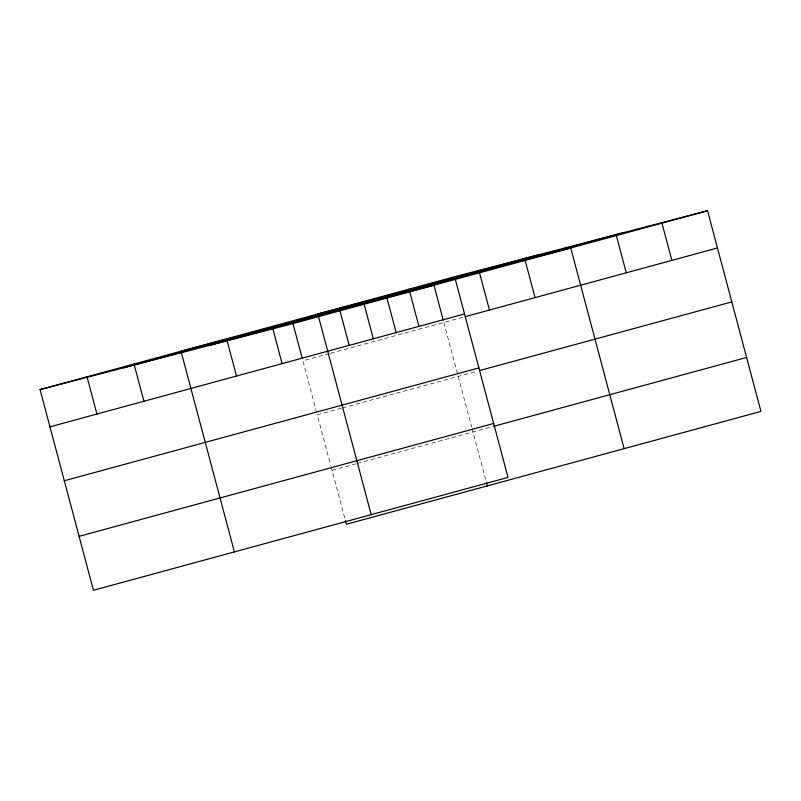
<?xml version="1.0" encoding="UTF-8"?>
<svg xmlns="http://www.w3.org/2000/svg" width="801" height="801" viewBox="0 0 801 801"><rect width="100%" height="100%" fill="white"/><g stroke="black" fill="none" stroke-linecap="round" stroke-linejoin="round"><path stroke-width="0.6" stroke-dasharray="4 3" d="M329.401 353.611L302.888 360.82L316.605 412.365M330.603 353.281L463.048 317.226M341.336 408.2L317.246 414.758L330.743 465.491M342.548 407.869L477.396 371.163M332.025 470.327L356.125 463.769M357.326 463.439L492.184 426.723M443.844 322.453L471.699 427.123M472.019 428.335L486.057 481.091M331.063 466.703L345.101 519.469"/><path stroke-width="1.2" d="M454.618 276.735L508.014 477.406L93.447 590.267L40.05 389.596L454.618 276.735L707.553 210.733L760.95 411.404L346.382 524.265L345.421 520.67M123.514 367.819L538.092 254.958M209.522 345.371L624.089 232.51M40.05 389.596L292.986 323.594L707.553 210.733M49.952 426.833L464.53 313.972M465.451 316.575L717.466 247.97M64.31 480.76L478.878 367.909M479.799 370.503L731.814 301.897M79.089 536.33L493.666 423.479M493.386 426.402L746.602 357.466M661.956 223.149L671.859 260.375M616.349 235.564L626.262 272.791M624.139 448.65L570.743 247.98L317.817 313.982L371.203 514.653M525.146 260.385L535.048 297.622M479.539 272.801L489.451 310.037M443.203 320.05L433.942 285.216L181.006 351.228L234.403 551.899M486.377 482.292L487.338 485.887M409.021 289.151L418.923 326.387M386.953 298.012L396.225 332.836M363.414 301.566L373.326 338.803M339.974 310.798L349.236 345.631M292.986 323.594L302.257 358.417M272.21 326.397L282.112 363.634M226.603 338.813L236.515 376.039M134.017 364.014L143.93 401.251M87.039 376.81L96.941 414.037"/></g></svg>
